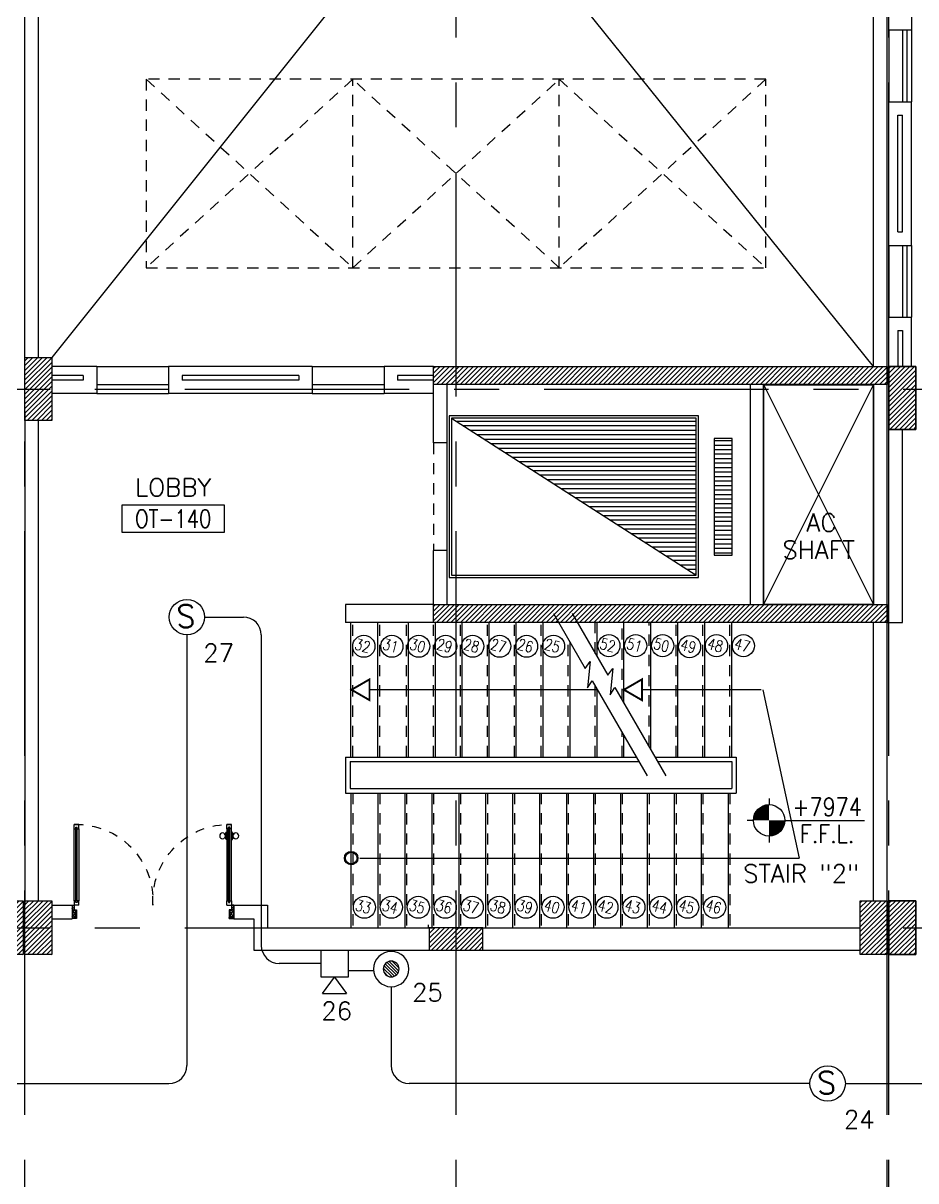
# Model space of a CAD drawing. Extents: x -0.4 to 91.9, y -1.1 to 78.4.
# Drawn here: x 42.55 to 52.49, y 34.15 to 47.04 of the extents above; entities that cross this region are included whole.
import ezdxf
from ezdxf.enums import TextEntityAlignment as Align

# ---------------------------------------------------------------- set-up
doc = ezdxf.new("R2010")
doc.units = 0
doc.header["$MEASUREMENT"] = 0
for name, pattern in [('CENTERX2', [4, 2.5, -0.5, 0.5, -0.5]), ('HIDDEN', [0.375, 0.25, -0.125]), ('HIDDEN2', [0.1875, 0.125, -0.0625])]:
    doc.linetypes.add(name, pattern=pattern)
doc.layers.get('0').update_dxf_attribs({"color": 11, "linetype": 'CONTINUOUS'})
for name, color, linetype in [('AXES', 11, 'CENTERX2'), ('COL', 11, 'CONTINUOUS'), ('DOOR', 11, 'CONTINUOUS'), ('E-FIRE', 4, 'CONTINUOUS'), ('E-WIRE', 4, 'CONTINUOUS'), ('HAT', 11, 'CONTINUOUS'), ('HIDDEN', 11, 'HIDDEN2'), ('INSUL', 11, 'CONTINUOUS'), ('LEV-PL', 11, 'CONTINUOUS'), ('LIFTS', 11, 'CONTINUOUS'), ('RM-BOX', 11, 'CONTINUOUS'), ('RM-NAME', 11, 'CONTINUOUS'), ('RM-NO', 11, 'CONTINUOUS'), ('ROOF', 11, 'CONTINUOUS'), ('SHAFT', 11, 'CONTINUOUS'), ('STR', 11, 'CONTINUOUS'), ('WALL', 11, 'CONTINUOUS'), ('WIN', 11, 'CONTINUOUS')]:
    doc.layers.add(name, color=color, linetype=linetype)
doc.styles.add('ROMANS', font='ROMANS.shx', dxfattribs={"width": 0.6})
doc.styles.add('S', font='ROMANS.SHX')

# ---------------------------------------------------------------- blocks, each defined once
blk = doc.blocks.new('RM1')
at = {"layer": 'RM-BOX'}
blk.add_lwpolyline([(570, -200), (-570, -200), (-570, -500), (570, -500)], close=True, dxfattribs=at)
at = {"layer": 'RM-NAME', "style": 'ROMANS'}
for tag, p in [('ROOMNAME1', (0, 324)), ('ROOMNAME2', (0, 0))]:
    blk.add_attdef(tag, text='', height=200, dxfattribs=at).set_placement(p, align=Align.MIDDLE)
at = {"layer": 'RM-NO', "style": 'ROMANS', "width": 0.8}
blk.add_attdef('ROOMNO', text='', height=200, dxfattribs=at).set_placement((0, -350), align=Align.MIDDLE)
blk = doc.blocks.new('*X44')
at = {"color": 0}
for p, q in [((61359, 153159), (61540, 153340)), ((61359, 153212), (61487, 153340)), ((61359, 153265), (61434, 153340)), ((61359, 153318), (61380, 153340)), ((61393, 153140), (61593, 153340)), ((61446, 153140), (61646, 153340)), ((61499, 153140), (61699, 153340)), ((61552, 153140), (61752, 153340)), ((61605, 153140), (61805, 153340)), ((61658, 153140), (61858, 153340)), ((61711, 153140), (61911, 153340)), ((61764, 153140), (61964, 153340)), ((61817, 153140), (62017, 153340)), ((61870, 153140), (62070, 153340)), ((61923, 153140), (62123, 153340)), ((61976, 153140), (62176, 153340)), ((62029, 153140), (62229, 153340)), ((62082, 153140), (62282, 153340)), ((62135, 153140), (62335, 153340)), ((62188, 153140), (62388, 153340)), ((62241, 153140), (62441, 153340)), ((62294, 153140), (62494, 153340)), ((62347, 153140), (62547, 153340)), ((62400, 153140), (62600, 153340)), ((62453, 153140), (62653, 153340)), ((62506, 153140), (62706, 153340)), ((62559, 153140), (62759, 153340)), ((62612, 153140), (62812, 153340)), ((62665, 153140), (62865, 153340)), ((62718, 153140), (62918, 153340)), ((62771, 153140), (62971, 153340)), ((62825, 153140), (63025, 153340)), ((62878, 153140), (63078, 153340)), ((62931, 153140), (63131, 153340)), ((62984, 153140), (63184, 153340)), ((63037, 153140), (63237, 153340)), ((63090, 153140), (63290, 153340)), ((63143, 153140), (63343, 153340)), ((63196, 153140), (63396, 153340)), ((63249, 153140), (63449, 153340)), ((63302, 153140), (63502, 153340)), ((63355, 153140), (63555, 153340)), ((63408, 153140), (63608, 153340)), ((63461, 153140), (63661, 153340)), ((63514, 153140), (63714, 153340)), ((63567, 153140), (63767, 153340)), ((63620, 153140), (63820, 153340)), ((63673, 153140), (63873, 153340)), ((63726, 153140), (63926, 153340)), ((63779, 153140), (63979, 153340)), ((63832, 153140), (64032, 153340)), ((63885, 153140), (64085, 153340)), ((63938, 153140), (64138, 153340)), ((63991, 153140), (64191, 153340)), ((64044, 153140), (64244, 153340)), ((64097, 153140), (64297, 153340)), ((64150, 153140), (64350, 153340)), ((64203, 153140), (64403, 153340)), ((64256, 153140), (64456, 153340)), ((64309, 153140), (64509, 153340)), ((64362, 153140), (64562, 153340)), ((64416, 153140), (64616, 153340)), ((64469, 153140), (64669, 153340)), ((64522, 153140), (64722, 153340)), ((64575, 153140), (64775, 153340)), ((64628, 153140), (64828, 153340)), ((64681, 153140), (64881, 153340)), ((64734, 153140), (64934, 153340)), ((64787, 153140), (64987, 153340)), ((64840, 153140), (65040, 153340)), ((64893, 153140), (65093, 153340)), ((64946, 153140), (65146, 153340)), ((64999, 153140), (65199, 153340)), ((65052, 153140), (65252, 153340)), ((65105, 153140), (65305, 153340)), ((65158, 153140), (65358, 153340)), ((65211, 153140), (65411, 153340)), ((65264, 153140), (65464, 153340)), ((65317, 153140), (65517, 153340)), ((65370, 153140), (65570, 153340)), ((65423, 153140), (65623, 153340)), ((65476, 153140), (65676, 153340)), ((65529, 153140), (65729, 153340)), ((65582, 153140), (65782, 153340)), ((65635, 153140), (65835, 153340)), ((65688, 153140), (65888, 153340)), ((65741, 153140), (65941, 153340)), ((65794, 153140), (65994, 153340)), ((65847, 153140), (66047, 153340)), ((65900, 153140), (66100, 153340)), ((65953, 153140), (66153, 153340)), ((66007, 153140), (66207, 153340)), ((66060, 153140), (66260, 153340)), ((66113, 153140), (66313, 153340)), ((66166, 153140), (66366, 153340)), ((66219, 153140), (66409, 153330)), ((66272, 153140), (66409, 153277)), ((66325, 153140), (66409, 153224)), ((66378, 153140), (66409, 153171))]:
    blk.add_line(p, q, dxfattribs=at)
blk = doc.blocks.new('*X43')
at = {"color": 0}
for p, q in [((61359, 155811), (61538, 155990)), ((61359, 155864), (61485, 155990)), ((61359, 155917), (61432, 155990)), ((61359, 155970), (61379, 155990)), ((61391, 155790), (61591, 155990)), ((61444, 155790), (61644, 155990)), ((61497, 155790), (61697, 155990)), ((61550, 155790), (61750, 155990)), ((61603, 155790), (61803, 155990)), ((61656, 155790), (61856, 155990)), ((61709, 155790), (61909, 155990)), ((61762, 155790), (61962, 155990)), ((61815, 155790), (62015, 155990)), ((61868, 155790), (62068, 155990)), ((61921, 155790), (62121, 155990)), ((61974, 155790), (62174, 155990)), ((62027, 155790), (62227, 155990)), ((62080, 155790), (62280, 155990)), ((62133, 155790), (62333, 155990)), ((62186, 155790), (62386, 155990)), ((62240, 155790), (62440, 155990)), ((62293, 155790), (62493, 155990)), ((62346, 155790), (62546, 155990)), ((62399, 155790), (62599, 155990)), ((62452, 155790), (62652, 155990)), ((62505, 155790), (62705, 155990)), ((62558, 155790), (62758, 155990)), ((62611, 155790), (62811, 155990)), ((62664, 155790), (62864, 155990)), ((62717, 155790), (62917, 155990)), ((62770, 155790), (62970, 155990)), ((62823, 155790), (63023, 155990)), ((62876, 155790), (63076, 155990)), ((62929, 155790), (63129, 155990)), ((62982, 155790), (63182, 155990)), ((63035, 155790), (63235, 155990)), ((63088, 155790), (63288, 155990)), ((63141, 155790), (63341, 155990)), ((63194, 155790), (63394, 155990)), ((63247, 155790), (63447, 155990)), ((63300, 155790), (63500, 155990)), ((63353, 155790), (63553, 155990)), ((63406, 155790), (63606, 155990)), ((63459, 155790), (63659, 155990)), ((63512, 155790), (63712, 155990)), ((63565, 155790), (63765, 155990)), ((63618, 155790), (63818, 155990)), ((63671, 155790), (63871, 155990)), ((63724, 155790), (63924, 155990)), ((63777, 155790), (63977, 155990)), ((63830, 155790), (64030, 155990)), ((63884, 155790), (64084, 155990)), ((63937, 155790), (64137, 155990)), ((63990, 155790), (64190, 155990)), ((64043, 155790), (64243, 155990)), ((64096, 155790), (64296, 155990)), ((64149, 155790), (64349, 155990)), ((64202, 155790), (64402, 155990)), ((64255, 155790), (64455, 155990)), ((64308, 155790), (64508, 155990)), ((64361, 155790), (64561, 155990)), ((64414, 155790), (64614, 155990)), ((64467, 155790), (64667, 155990)), ((64520, 155790), (64720, 155990)), ((64573, 155790), (64773, 155990)), ((64626, 155790), (64826, 155990)), ((64679, 155790), (64879, 155990)), ((64732, 155790), (64932, 155990)), ((64785, 155790), (64985, 155990)), ((64838, 155790), (65038, 155990)), ((64891, 155790), (65091, 155990)), ((64944, 155790), (65144, 155990)), ((64997, 155790), (65197, 155990)), ((65050, 155790), (65250, 155990)), ((65103, 155790), (65303, 155990)), ((65156, 155790), (65356, 155990)), ((65209, 155790), (65409, 155990)), ((65262, 155790), (65462, 155990)), ((65315, 155790), (65515, 155990)), ((65368, 155790), (65568, 155990)), ((65421, 155790), (65621, 155990)), ((65475, 155790), (65675, 155990)), ((65528, 155790), (65728, 155990)), ((65581, 155790), (65781, 155990)), ((65634, 155790), (65834, 155990)), ((65687, 155790), (65887, 155990)), ((65740, 155790), (65940, 155990)), ((65793, 155790), (65993, 155990)), ((65846, 155790), (66046, 155990)), ((65899, 155790), (66099, 155990)), ((65952, 155790), (66152, 155990)), ((66005, 155790), (66205, 155990)), ((66058, 155790), (66258, 155990)), ((66111, 155790), (66311, 155990)), ((66164, 155790), (66364, 155990)), ((66217, 155790), (66409, 155982)), ((66270, 155790), (66409, 155929)), ((66323, 155790), (66409, 155876)), ((66376, 155790), (66409, 155823))]:
    blk.add_line(p, q, dxfattribs=at)
blk = doc.blocks.new('*X36')
at = {"color": 0}
for p, q in [((140176, 227700), (140376, 227700)), ((140176, 227650), (140376, 227650)), ((140176, 227600), (140376, 227600)), ((140176, 227550), (140376, 227550)), ((140176, 227500), (140376, 227500)), ((140176, 227450), (140376, 227450)), ((140176, 227400), (140376, 227400)), ((140176, 227350), (140376, 227350)), ((140176, 227300), (140376, 227300)), ((140176, 227250), (140376, 227250)), ((140176, 227200), (140376, 227200)), ((140176, 227150), (140376, 227150)), ((140176, 227100), (140376, 227100)), ((140176, 227050), (140376, 227050)), ((140176, 227000), (140376, 227000)), ((140176, 226950), (140376, 226950)), ((140176, 226900), (140376, 226900)), ((140176, 226850), (140376, 226850)), ((140176, 226800), (140376, 226800)), ((140176, 226750), (140376, 226750)), ((140176, 226700), (140376, 226700)), ((140176, 226650), (140376, 226650)), ((140176, 226600), (140376, 226600)), ((140176, 226550), (140376, 226550)), ((140176, 226500), (140376, 226500)), ((140176, 226450), (140376, 226450))]:
    blk.add_line(p, q, dxfattribs=at)
blk = doc.blocks.new('*X37')
at = {"color": 0}
for p, q in [((477438, 147300), (480112, 147300)), ((477516, 147250), (480112, 147250)), ((477594, 147200), (480112, 147200)), ((477671, 147150), (480112, 147150)), ((477749, 147100), (480112, 147100)), ((477827, 147050), (480112, 147050)), ((477905, 147000), (480112, 147000)), ((477983, 146950), (480112, 146950)), ((478061, 146900), (480112, 146900)), ((478139, 146850), (480112, 146850)), ((478216, 146800), (480112, 146800)), ((478294, 146750), (480112, 146750)), ((478372, 146700), (480112, 146700)), ((478450, 146650), (480112, 146650)), ((478528, 146600), (480112, 146600)), ((478606, 146550), (480112, 146550)), ((478684, 146500), (480112, 146500)), ((478761, 146450), (480112, 146450)), ((478839, 146400), (480112, 146400)), ((478917, 146350), (480112, 146350)), ((478995, 146300), (480112, 146300)), ((479073, 146250), (480112, 146250)), ((479151, 146200), (480112, 146200)), ((479229, 146150), (480112, 146150)), ((479306, 146100), (480112, 146100)), ((479384, 146050), (480112, 146050)), ((479462, 146000), (480112, 146000)), ((479540, 145950), (480112, 145950)), ((479618, 145900), (480112, 145900)), ((479696, 145850), (480112, 145850)), ((479774, 145800), (480112, 145800)), ((479851, 145750), (480112, 145750)), ((479929, 145700), (480112, 145700)), ((480007, 145650), (480112, 145650)), ((480085, 145600), (480112, 145600))]:
    blk.add_line(p, q, dxfattribs=at)
blk = doc.blocks.new('LEV1')
at = {"layer": 'LEV-PL'}
for p, q in [((0, 245), (0, 175)), ((-175, 0), (-245, 0)), ((175, 0), (1061, 0)), ((0, -175), (0, -245))]:
    blk.add_line(p, q, dxfattribs=at)
at = {"layer": 'LEV-PL', "const_width": 175}
for points in [[(-88, 0, -0.414214), (0, 88, -1)], [(88, 0, -0.414214), (0, -88, -1)]]:
    blk.add_lwpolyline(points, format="xyb", dxfattribs=at)
at = {"layer": 'LEV-PL'}
blk.add_circle((0, 0), 175, dxfattribs=at)
at = {"layer": 'LEV-PL', "color": 4, "style": 'S', "width": 0.85}
for tag, p in [('+0000', (646, 50)), ('F.F.L.', (646, -250))]:
    blk.add_attdef(tag, text='', height=200, dxfattribs=at).set_placement(p, align=Align.CENTER)
blk = doc.blocks.new('C11')
at = {"layer": 'HAT'}
h = blk.add_hatch(dxfattribs=at)
h.set_pattern_fill('ANSI31', color=256, scale=300, style=0)
h.set_pattern_definition([(45, (-248556.182, -75061.005), (-26.5165043, 26.5165043), [])])
h.paths.add_polyline_path([(300, 700), (0, 700), (0, 350), (300, 350)])
h.paths.add_polyline_path([(300, 350), (0, 350), (0, 0), (300, 0)])
at = {"layer": 'COL'}
blk.add_lwpolyline([(300, 700), (300, 0), (0, 0), (0, 700)], close=True, dxfattribs=at)
blk = doc.blocks.new('C5V')
at = {"layer": 'HAT'}
h = blk.add_hatch(dxfattribs=at)
h.set_pattern_fill('ANSI31', color=256, scale=300, style=0)
h.set_pattern_definition([(45, (-249196.182, -54711.005), (-26.5165043, 26.5165043), [])])
h.paths.add_polyline_path([(-20, 600), (-320, 600), (-320, 300), (-20, 300)])
h.paths.add_polyline_path([(-20, 300), (-320, 300), (-320, 0), (-20, 0)])
h = blk.add_hatch(dxfattribs=at)
h.set_pattern_fill('ANSI31', color=256, scale=300, style=0)
h.set_pattern_definition([(45, (-248876.182, -54711.005), (-26.5165043, 26.5165043), [])])
h.paths.add_polyline_path([(300, 600), (0, 600), (0, 300), (300, 300)])
h.paths.add_polyline_path([(300, 300), (0, 300), (0, 0), (300, 0)])
at = {"layer": 'COL'}
for points in [[(-20, 600), (-20, 0), (-320, 0), (-320, 600)], [(300, 600), (300, 0), (0, 0), (0, 600)]]:
    blk.add_lwpolyline(points, close=True, dxfattribs=at)
blk = doc.blocks.new('A$C272A55A0')
at = {"layer": 'DOOR', "color": 0, "linetype": 'ByBlock'}
for p, q in [((0, 900), (0, 1050)), ((50, 1050), (0, 1050)), ((50, 950), (50, 1050)), ((1750, 950), (1750, 1050)), ((1750, 1050), (1800, 1050)), ((1800, 1050), (1800, 900)), ((25, 950), (50, 950)), ((25, 900), (25, 950)), ((1775, 950), (1750, 950)), ((1775, 900), (1775, 950)), ((0, 900), (25, 900)), ((75, 900), (25, 900)), ((25, 850), (25, 900)), ((42, 850), (25, 850)), ((58, 870), (42, 870)), ((42, 870), (42, 850)), ((58, 850), (58, 870)), ((75, 850), (58, 850)), ((75, 900), (75, 850)), ((1725, 900), (1775, 900)), ((1725, 900), (1725, 850)), ((1725, 850), (1742, 850)), ((1742, 870), (1758, 870)), ((1742, 850), (1742, 870)), ((1758, 870), (1758, 850)), ((1758, 850), (1775, 850)), ((1800, 900), (1775, 900)), ((1775, 850), (1775, 900)), ((1718, 160), (1709, 160)), ((1709, 95), (1709, 160)), ((1725, 173), (1718, 173)), ((1718, 173), (1718, 83)), ((1718, 95), (1718, 160)), ((1775, 173), (1782, 173)), ((1782, 173), (1782, 83)), ((1782, 160), (1791, 160)), ((1782, 95), (1782, 160)), ((1791, 95), (1791, 160)), ((25, 50), (42, 50)), ((25, 50), (25, 0)), ((25, 0), (75, 0)), ((75, 0), (25, 0)), ((42, 50), (42, 30)), ((42, 30), (58, 30)), ((58, 50), (75, 50)), ((58, 50), (58, 30)), ((75, 50), (75, 0)), ((1718, 95), (1709, 95)), ((1725, 83), (1718, 83)), ((1742, 50), (1725, 50)), ((1725, 50), (1725, 0)), ((1775, 0), (1725, 0)), ((1725, 0), (1775, 0)), ((1742, 50), (1742, 30)), ((1758, 30), (1742, 30)), ((1775, 50), (1758, 50)), ((1758, 50), (1758, 30)), ((1775, 83), (1782, 83)), ((1775, 50), (1775, 0)), ((1782, 95), (1791, 95))]:
    blk.add_line(p, q, dxfattribs=at)
at = {"layer": 'DOOR', "color": 9, "linetype": 'ByBlock'}
for p, q in [((50, 1050), (0, 1010)), ((50, 1050), (0, 937)), ((50, 1050), (37, 950)), ((1750, 1050), (1800, 1010)), ((1750, 1050), (1800, 937)), ((1750, 1050), (1763, 950))]:
    blk.add_line(p, q, dxfattribs=at)
at = {"layer": 'DOOR', "linetype": 'ByBlock'}
for p, q in [((25, 850), (25, 50)), ((42, 850), (42, 50)), ((58, 850), (58, 50)), ((75, 50), (75, 850)), ((1725, 50), (1725, 850)), ((1742, 850), (1742, 50)), ((1758, 850), (1758, 50)), ((1775, 850), (1775, 50))]:
    blk.add_line(p, q, dxfattribs=at)
at = {"layer": 'DOOR', "color": 0, "linetype": 'ByBlock'}
for centre in [(1676, 128), (1824, 128)]:
    blk.add_circle(centre, 32.4, dxfattribs=at)
at = {"layer": 'DOOR', "color": 9, "linetype": 'ByBlock'}
for centre, radius, start, end in [((50, 1050), 34.4, 180, 270), ((50, 1050), 14.4, 180, 270), ((1750, 1050), 14.4, 270, 0), ((1750, 1050), 34.4, 270, 0), ((50, 1050), 54.4, 203.2074, 270), ((50, 1050), 74.4, 227.7764, 270), ((50, 1050), 94.4, 238.0182, 270), ((50, 1050), 114, 244.0838, 257.3774), ((50, 1050), 134, 248.1598, 259.28), ((50, 1050), 154, 251.1053, 256.2858), ((1750, 1050), 54.4, 270, 336.7926), ((1750, 1050), 74.4, 270, 312.2236), ((1750, 1050), 94.4, 270, 301.9818), ((1750, 1050), 114, 282.6226, 295.9162), ((1750, 1050), 134, 280.72, 291.8402), ((1750, 1050), 154, 283.7142, 288.8947)]:
    blk.add_arc(centre, radius, start, end, dxfattribs=at)
at = {"layer": 'DOOR', "linetype": 'HIDDEN', "ltscale": 0.5}
for centre, start, end in [((50, 851), 268.3174, 3.2965), ((1750, 851), 176.7035, 271.6826)]:
    blk.add_arc(centre, 851, start, end, dxfattribs=at)
at = {"layer": 'WALL', "linetype": 'ByBlock'}
blk.add_line((1800, 900), (1800, 1050), dxfattribs=at)
blk = doc.blocks.new('S')
at = {"layer": 'E-FIRE'}
blk.add_circle((0, 0), 197, dxfattribs=at)
at = {"layer": 'E-FIRE', "color": 3, "style": 'ROMANS'}
blk.add_text('S', height=250, dxfattribs=at).set_placement((-119, -115))
blk = doc.blocks.new('MCP')
at = {"color": 1}
for p, q in [((-88, -9), (9, 88)), ((-82, 33), (-33, 82)), ((-80, -36), (36, 80)), ((-66, -58), (58, 66)), ((-47, -74), (74, 47)), ((-23, -85), (85, 23)), ((10, -88), (88, -10))]:
    blk.add_line(p, q, dxfattribs=at)
at = {"layer": 'E-FIRE'}
blk.add_circle((0, 0), 197, dxfattribs=at)
at = {"layer": 'E-FIRE', "color": 4}
blk.add_circle((0, 0), 88.1, dxfattribs=at)
blk = doc.blocks.new('ES')
at = {"layer": 'E-FIRE'}
blk.add_line((-135, 485), (134, 485), dxfattribs=at)
for points in [[(-135, 485), (0, 300)], [(0, 300), (0, 300), (134, 485)]]:
    blk.add_lwpolyline(points, dxfattribs=at)
blk.add_lwpolyline([(-150, 0), (150, 0), (150, 300), (-150, 300)], close=True, dxfattribs=at)

msp = doc.modelspace()

# ---------------------------------------------------------------- hatches: boundary and pattern name
at = {"layer": 'HAT'}
h = msp.add_hatch(dxfattribs=at)
h.set_pattern_fill('ANSI31', color=256, scale=0.3, style=0)
h.set_pattern_definition([(45, (-341.19523, -5.161), (-0.0265165043, 0.0265165043), [])])
h.paths.add_polyline_path([(47.37, 36.97), (47.07, 36.97), (47.07, 36.72), (47.37, 36.72)])
h.paths.add_polyline_path([(47.67, 36.97), (47.37, 36.97), (47.37, 36.72), (47.67, 36.72)])

# ---------------------------------------------------------------- linework, layer by layer
at = {"layer": 'AXES'}
for p, q in [((47.37, -1.1143), (47.37, 77.6984)), ((42.57, -1.1143), (42.57, 77.3484)), ((52.17, -1.1143), (52.17, 77.3484)), ((52.19, -1.1143), (52.19, 77.3484)), ((0.35, 42.97), (68.39, 42.97)), ((0.35, 36.97), (68.39, 36.97))]:
    msp.add_line(p, q, dxfattribs=at)
at = {"layer": 'COL'}
for points in [[(52.17, 43.22), (52.17, 43.02), (47.12, 43.02), (47.12, 43.22)], [(52.17, 40.57), (52.17, 40.37), (47.12, 40.37), (47.12, 40.57)], [(47.07, 36.97), (47.07, 36.72), (47.67, 36.72), (47.67, 36.97)]]:
    msp.add_lwpolyline(points, close=True, dxfattribs=at)
at = {"layer": 'E-WIRE', "color": 4, "linetype": 'ByBlock', "ltscale": 0.3}
for p, q in [((44.5709, 40.43), (45.002, 40.43)), ((44.3739, 40.233), (44.3739, 35.4337)), ((45.202, 40.23), (45.202, 36.77)), ((45.8674, 36.57), (45.402, 36.57)), ((46.6487, 36.3123), (46.6487, 35.4337)), ((40.9509, 35.2337), (44.1739, 35.2337)), ((51.311, 35.2337), (46.8487, 35.2337))]:
    msp.add_line(p, q, dxfattribs=at)
at = {"layer": 'E-WIRE', "color": 4}
for p, q in [((46.4529, 36.4877), (46.1674, 36.4877)), ((51.7051, 35.2337), (62.0498, 35.2337))]:
    msp.add_line(p, q, dxfattribs=at)
at = {"layer": 'E-WIRE', "color": 4, "linetype": 'ByBlock', "ltscale": 0.3}
for centre, start, end in [((45.002, 40.23), 0, 90), ((45.402, 36.77), 180, 270), ((44.1739, 35.4337), 270, 0), ((46.8487, 35.4337), 180, 270)]:
    msp.add_arc(centre, 0.2, start, end, dxfattribs=at)
at = {"layer": 'HIDDEN'}
for p, q in [((50.82, 46.42), (43.92, 46.42)), ((43.92, 46.42), (43.92, 44.32)), ((46.22, 46.42), (43.92, 44.32)), ((43.92, 46.42), (46.22, 44.32)), ((48.52, 44.32), (46.22, 46.42)), ((46.22, 44.32), (48.52, 46.42)), ((46.22, 44.32), (46.22, 46.42)), ((46.22, 44.32), (46.22, 46.42)), ((50.82, 46.42), (48.52, 44.32)), ((48.52, 46.42), (50.82, 44.32)), ((48.52, 44.32), (48.52, 46.42)), ((48.52, 44.32), (48.52, 46.42)), ((50.82, 44.32), (50.82, 46.42)), ((43.92, 44.32), (50.82, 44.32)), ((47.12, 42.37), (47.12, 41.17))]:
    msp.add_line(p, q, dxfattribs=at)
at = {"layer": 'INSUL'}
for p, q in [((52.29, 44.72), (52.29, 46.02)), ((52.29, 46.02), (52.34, 46.02)), ((52.34, 44.72), (52.34, 46.02)), ((52.29, 44.72), (52.34, 44.72)), ((52.29, 43.62), (52.29, 43.22)), ((52.29, 43.62), (52.34, 43.62)), ((52.34, 43.62), (52.34, 43.22)), ((43.22, 43.12), (42.87, 43.12)), ((43.22, 43.07), (42.87, 43.07)), ((43.22, 43.12), (43.22, 43.07)), ((44.32, 43.12), (44.32, 43.07)), ((45.62, 43.12), (44.32, 43.12)), ((45.62, 43.07), (44.32, 43.07)), ((45.62, 43.12), (45.62, 43.07)), ((47.12, 43.12), (46.72, 43.12)), ((46.72, 43.12), (46.72, 43.07)), ((47.12, 43.07), (46.72, 43.07))]:
    msp.add_line(p, q, dxfattribs=at)
at = {"layer": 'LIFTS'}
for p, q in [((47.32, 42.645), (50.045, 40.895)), ((47.27, 41.17), (47.27, 42.37))]:
    msp.add_line(p, q, dxfattribs=at)
for points in [[(47.295, 40.87), (50.07, 40.87), (50.07, 42.67), (47.295, 42.67)], [(47.32, 40.895), (50.045, 40.895), (50.045, 42.645), (47.32, 42.645)], [(50.245, 41.12), (50.445, 41.12), (50.445, 42.42), (50.245, 42.42)]]:
    msp.add_lwpolyline(points, close=True, dxfattribs=at)
at = {"layer": 'ROOF'}
for p, q in [((42.57, 43.22), (42.57, 55.195)), ((42.72, 43.32), (42.72, 55.195)), ((52.02, 43.22), (52.02, 54.77)), ((52.17, 43.22), (52.17, 54.765))]:
    msp.add_line(p, q, dxfattribs=at)
at = {"layer": 'SHAFT'}
for p, q in [((52.02, 43.2213), (42.72, 54.765)), ((52.02, 54.77), (42.87, 43.32)), ((52.02, 43.02), (50.795, 40.57)), ((50.795, 43.02), (52.02, 40.57))]:
    msp.add_line(p, q, dxfattribs=at)
at = {"layer": 'STR'}
for p, q in [((46.2, 38.87), (46.2, 40.37)), ((46.5, 38.87), (46.5, 40.37)), ((46.84, 38.87), (46.84, 40.37)), ((47.14, 38.87), (47.14, 40.37)), ((47.44, 38.87), (47.44, 40.37)), ((47.74, 38.87), (47.74, 40.37)), ((48.04, 38.87), (48.04, 40.37)), ((48.34, 38.87), (48.34, 40.37)), ((48.4555, 40.4695), (48.8087, 39.8577)), ((48.6626, 40.4695), (49.0602, 39.7807)), ((48.94, 39.9889), (48.94, 40.37)), ((49.24, 39.4693), (49.24, 40.37)), ((49.54, 38.9497), (49.54, 40.37)), ((49.84, 38.87), (49.84, 40.37)), ((50.14, 38.87), (50.14, 40.37)), ((50.44, 38.87), (50.44, 40.37)), ((48.64, 38.87), (48.64, 40.1499)), ((48.8876, 39.7211), (49.4989, 38.6623)), ((48.94, 39.62), (46.4067, 39.62)), ((48.94, 38.87), (48.94, 39.6303)), ((49.1391, 39.6441), (49.7059, 38.6623)), ((50.7664, 39.62), (49.44, 39.62)), ((50.7864, 39.62), (51.19, 37.745)), ((49.24, 38.87), (49.24, 39.1107)), ((46.14, 38.87), (49.379, 38.87)), ((46.14, 38.87), (46.14, 38.47)), ((46.19, 38.82), (49.4078, 38.82)), ((46.19, 38.82), (46.19, 38.52)), ((49.586, 38.87), (50.49, 38.87)), ((49.6149, 38.82), (50.44, 38.82)), ((50.44, 38.82), (50.44, 38.52)), ((50.49, 38.87), (50.49, 38.47)), ((46.14, 38.47), (50.49, 38.47)), ((46.19, 38.52), (50.44, 38.52)), ((46.2, 38.47), (46.2, 36.97)), ((46.5, 38.47), (46.5, 36.97)), ((46.8, 38.47), (46.8, 36.97)), ((47.1, 38.47), (47.1, 36.97)), ((47.4, 38.47), (47.4, 36.97)), ((47.7, 38.47), (47.7, 36.97)), ((48, 38.47), (48, 36.97)), ((48, 38.47), (48, 36.97)), ((48.3, 38.47), (48.3, 36.97)), ((48.6, 38.47), (48.6, 36.97)), ((48.9, 38.47), (48.9, 36.97)), ((49.2, 38.47), (49.2, 36.97)), ((49.5, 38.47), (49.5, 36.97)), ((49.8, 38.47), (49.8, 36.97)), ((50.1, 38.47), (50.1, 36.97)), ((50.4, 38.47), (50.4, 36.97)), ((46.2979, 37.745), (51.19, 37.745))]:
    msp.add_line(p, q, dxfattribs=at)
at = {"layer": 'STR', "linetype": 'HIDDEN2'}
for p, q in [((46.22, 38.87), (46.22, 40.37)), ((46.52, 38.87), (46.52, 40.37)), ((46.82, 38.87), (46.82, 40.37)), ((47.12, 38.87), (47.12, 40.37)), ((47.42, 38.87), (47.42, 40.37)), ((47.72, 38.87), (47.72, 40.37)), ((48.02, 38.87), (48.02, 40.37)), ((48.32, 38.87), (48.32, 40.37)), ((48.92, 40.0236), (48.92, 40.37)), ((49.22, 39.504), (49.22, 40.37)), ((49.52, 38.9843), (49.52, 40.37)), ((49.82, 38.87), (49.82, 40.37)), ((50.12, 38.87), (50.12, 40.37)), ((50.42, 38.87), (50.42, 40.37)), ((48.62, 38.87), (48.62, 40.1846)), ((48.92, 38.87), (48.92, 39.6649)), ((49.22, 38.87), (49.22, 39.1453)), ((46.22, 38.47), (46.22, 36.97)), ((46.52, 38.47), (46.52, 36.97)), ((46.82, 38.47), (46.82, 36.97)), ((47.12, 38.47), (47.12, 36.97)), ((47.42, 38.47), (47.42, 36.97)), ((47.72, 38.47), (47.72, 36.97)), ((48.02, 38.47), (48.02, 36.97)), ((48.02, 38.47), (48.02, 36.97)), ((48.32, 38.47), (48.32, 36.97)), ((48.62, 38.47), (48.62, 36.97)), ((48.92, 38.47), (48.92, 36.97)), ((49.22, 38.47), (49.22, 36.97)), ((49.52, 38.47), (49.52, 36.97)), ((49.82, 38.47), (49.82, 36.97)), ((50.12, 38.47), (50.12, 36.97)), ((50.42, 38.47), (50.42, 36.97))]:
    msp.add_line(p, q, dxfattribs=at)
at = {"layer": 'STR'}
for points in [[(48.8087, 39.8577), (48.8634, 39.9352), (48.8342, 39.6408), (48.8876, 39.7211)], [(49.0602, 39.7807), (49.115, 39.8582), (49.0857, 39.5638), (49.1391, 39.6441)]]:
    msp.add_lwpolyline(points, dxfattribs=at)
at = {"layer": 'STR', "const_width": 0.0215}
for points in [[(46.4067, 39.5045), (46.4067, 39.7355), (46.2067, 39.62)], [(49.44, 39.5045), (49.44, 39.7355), (49.24, 39.62)]]:
    msp.add_lwpolyline(points, close=True, dxfattribs=at)
at = {"layer": 'STR', "color": 11}
for centre in [(49.0727, 40.1111), (49.3705, 40.1111), (49.6705, 40.1111), (50.2705, 40.1106), (50.5705, 40.1106), (46.3436, 40.1048), (46.6557, 40.1048), (46.9557, 40.1048), (47.2557, 40.1048), (47.5557, 40.1048), (47.8557, 40.1048), (48.1557, 40.1048), (48.4557, 40.1048), (49.9705, 40.0996), (46.3503, 37.1975), (46.6503, 37.1975), (46.9503, 37.1975), (47.2503, 37.1975), (47.5503, 37.1975), (47.8503, 37.1975), (48.1503, 37.1975), (48.4503, 37.1975), (48.7503, 37.1975), (49.0503, 37.1975), (49.3503, 37.1975), (49.6503, 37.1975), (49.9503, 37.1975), (50.2503, 37.1975)]:
    msp.add_circle(centre, 0.1232, dxfattribs=at)
at = {"layer": 'STR'}
for radius in [0.075, 0.065]:
    msp.add_circle((46.2029, 37.745), radius, dxfattribs=at)
at = {"layer": 'WALL'}
for p, q in [((52.19, 46.97), (52.19, 48.495)), ((52.44, 47.545), (52.44, 46.97)), ((52.19, 46.97), (52.44, 46.97)), ((52.19, 44.57), (52.19, 46.17)), ((52.19, 46.17), (52.44, 46.17)), ((52.44, 44.57), (52.44, 46.17)), ((52.19, 44.57), (52.44, 44.57)), ((52.19, 43.77), (52.44, 43.77)), ((52.19, 43.22), (52.19, 43.77)), ((52.44, 43.22), (52.44, 43.77)), ((43.37, 43.22), (42.87, 43.22)), ((43.37, 43.22), (42.87, 43.22)), ((43.37, 43.22), (43.37, 42.92)), ((44.17, 43.22), (44.17, 42.92)), ((45.77, 43.22), (44.17, 43.22)), ((45.77, 43.22), (45.77, 42.92)), ((47.12, 43.22), (46.57, 43.22)), ((46.57, 43.22), (46.57, 42.92)), ((47.12, 42.37), (47.12, 43.02)), ((47.27, 42.37), (47.27, 43.02)), ((50.645, 43.02), (50.645, 40.57)), ((50.795, 43.02), (50.795, 40.57)), ((52.02, 40.57), (52.02, 43.02)), ((52.17, 40.57), (52.17, 43.02)), ((43.37, 42.92), (42.87, 42.92)), ((45.77, 42.92), (44.17, 42.92)), ((47.12, 42.92), (46.57, 42.92)), ((42.57, 42.72), (42.57, 37.22)), ((52.19, 40.37), (52.19, 42.72)), ((42.72, 37.27), (42.72, 42.62)), ((52.34, 40.37), (52.34, 42.52)), ((47.27, 42.37), (47.12, 42.37)), ((47.27, 41.17), (47.12, 41.17)), ((47.12, 40.57), (47.12, 41.17)), ((47.27, 40.57), (47.27, 41.17)), ((46.1391, 40.57), (46.1391, 40.37)), ((47.12, 40.57), (46.1391, 40.57)), ((47.12, 40.37), (46.1391, 40.37)), ((52.02, 37.27), (52.02, 40.37)), ((52.17, 37.22), (52.17, 40.37)), ((42.87, 37.22), (43.095, 37.22)), ((43.095, 37.22), (43.095, 37.07)), ((44.895, 37.22), (45.27, 37.22)), ((44.895, 37.22), (44.895, 37.07)), ((45.27, 37.22), (45.27, 36.97)), ((42.87, 37.07), (43.095, 37.07)), ((44.895, 37.07), (45.12, 37.07)), ((45.12, 37.07), (45.12, 36.72)), ((45.27, 36.97), (47.12, 36.97)), ((47.62, 36.97), (51.87, 36.97)), ((45.12, 36.72), (47.1216, 36.72)), ((47.62, 36.72), (51.87, 36.72))]:
    msp.add_line(p, q, dxfattribs=at)
at = {"layer": 'WALL', "linetype": 'ByBlock'}
msp.add_line((52.17, 40.37), (52.34, 40.37), dxfattribs=at)
at = {"layer": 'WALL', "color": 9, "linetype": 'ByBlock'}
msp.add_line((47.0646, 36.97), (47.0646, 37.0013), dxfattribs=at)
at = {"layer": 'WALL', "linetype": 'ByBlock', "ltscale": 0.3}
for points in [[(42.87, 42.62), (42.57, 42.62), (42.57, 43.32), (42.87, 43.32)], [(52.49, 43.22), (52.19, 43.22), (52.19, 42.52), (52.49, 42.52)], [(50.795, 43.0156), (52.02, 43.0156), (52.02, 40.57), (50.795, 40.57)], [(42.87, 36.67), (42.57, 36.67), (42.57, 37.27), (42.87, 37.27)], [(52.17, 36.67), (51.87, 36.67), (51.87, 37.27), (52.17, 37.27)], [(52.49, 37.27), (52.19, 37.27), (52.19, 36.67), (52.49, 36.67)], [(47.07, 36.72), (47.67, 36.72), (47.67, 36.97), (47.07, 36.97)]]:
    msp.add_lwpolyline(points, close=True, dxfattribs=at)
at = {"layer": 'WIN'}
for p, q in [((52.19, 46.97), (52.19, 46.17)), ((52.34, 46.97), (52.34, 46.17)), ((52.39, 46.97), (52.39, 46.17)), ((52.44, 46.97), (52.44, 46.17)), ((52.19, 44.57), (52.19, 43.77)), ((52.34, 44.57), (52.34, 43.77)), ((52.39, 44.57), (52.39, 43.77)), ((52.44, 44.57), (52.44, 43.77)), ((43.37, 43.22), (44.17, 43.22)), ((45.77, 43.22), (46.57, 43.22)), ((43.37, 43.02), (44.17, 43.02)), ((43.37, 42.97), (44.17, 42.97)), ((45.77, 43.02), (46.57, 43.02)), ((45.77, 42.97), (46.57, 42.97)), ((43.37, 42.92), (44.17, 42.92)), ((45.77, 42.92), (46.57, 42.92))]:
    msp.add_line(p, q, dxfattribs=at)

# ---------------------------------------------------------------- block references
at = {"layer": 'COL', "linetype": 'ByBlock', "xscale": 0.001, "yscale": 0.001, "zscale": 0.001}
for name, p in [('C11', (42.57, 42.62)), ('C11', (52.19, 42.52)), ('C5V', (42.57, 36.67)), ('C5V', (52.19, 36.67))]:
    msp.add_blockref(name, p, dxfattribs=at)
at = {"layer": 'DOOR', "color": 0, "linetype": 'ByBlock', "xscale": -0.001, "yscale": 0.001, "zscale": 0.001, "rotation": 180}
msp.add_blockref('A$C272A55A0', (43.095, 38.1204), dxfattribs=at)
at = {"layer": 'E-FIRE', "color": 4, "xscale": 0.0009999999892897904, "yscale": 0.0009999999892897904, "zscale": 0.001}
for p in [(44.3739, 40.43), (51.508, 35.2337)]:
    msp.add_blockref('S', p, dxfattribs=at)
at = {"layer": 'E-WIRE', "color": 4, "xscale": -0.0009999999892897904, "yscale": 0.0009999999892897904, "zscale": 0.001, "rotation": 180}
for name, p in [('ES', (46.0174, 36.72)), ('MCP', (46.6487, 36.5094))]:
    msp.add_blockref(name, p, dxfattribs=at)
at = {"layer": 'HAT', "xscale": 0.001, "yscale": 0.001, "zscale": 0.001}
for name in ['*X43', '*X44']:
    msp.add_blockref(name, (-14.2392, -112.7697), dxfattribs=at)
at = {"layer": 'LEV-PL', "xscale": 0.001, "yscale": 0.001, "zscale": 0.001}
msp.add_blockref('LEV1', (50.8564, 38.1652), dxfattribs=at).add_auto_attribs({'F.F.L.': 'F.F.L.', '+0000': '+7974'})
at = {"layer": 'LIFTS', "color": 8, "xscale": 0.001, "yscale": 0.001, "zscale": 0.001}
for name, p in [('*X37', (-430.0669, -104.6877)), ('*X36', (-89.9315, -185.3038))]:
    msp.add_blockref(name, p, dxfattribs=at)
at = {"layer": 'RM-NAME', "xscale": 0.001, "yscale": 0.001, "zscale": 0.001}
msp.add_blockref('RM1', (44.2208, 41.8747), dxfattribs=at).add_auto_attribs({'ROOMNO': 'OT-140', 'ROOMNAME2': 'LOBBY'})

# ---------------------------------------------------------------- texts
at = {"layer": 'E-FIRE', "color": 4, "style": 'ROMANS'}
for s, p in [('27', (44.555, 39.9303)), ('25', (46.8808, 36.1498)), ('26', (45.8704, 35.944)), ('24', (51.6891, 34.7339))]:
    msp.add_text(s, height=0.2, dxfattribs=at).set_placement(p)
at = {"layer": 'RM-NAME', "style": 'ROMANS'}
for s, p in [('AC', (51.4398, 41.4817)), ('SHAFT', (51.4075, 41.1793)), ('STAIR "2"', (51.2144, 37.5733))]:
    msp.add_text(s, height=0.2, dxfattribs=at).set_placement(p, align=Align.MIDDLE)
at = {"layer": 'STR', "color": 9, "style": 'ROMANS', "width": 0.8}
for s, p in [('32', (46.3307, 40.1112)), ('31', (46.6428, 40.1112)), ('30', (46.9428, 40.1112)), ('29', (47.2428, 40.1112)), ('28', (47.5428, 40.1112)), ('27', (47.8428, 40.1112)), ('26', (48.1428, 40.1112)), ('25', (48.4428, 40.1112)), ('52', (49.0598, 40.1175)), ('51', (49.3576, 40.1175)), ('50', (49.6576, 40.1175)), ('49', (49.9576, 40.106)), ('48', (50.2576, 40.117)), ('47', (50.5576, 40.117)), ('33', (46.3374, 37.204)), ('34', (46.6374, 37.204)), ('35', (46.9374, 37.204)), ('36', (47.2374, 37.204)), ('37', (47.5374, 37.204)), ('38', (47.8374, 37.204)), ('39', (48.1374, 37.204)), ('40', (48.4374, 37.204)), ('41', (48.7374, 37.204)), ('42', (49.0374, 37.204)), ('43', (49.3374, 37.204)), ('44', (49.6374, 37.204)), ('45', (49.9374, 37.204)), ('46', (50.2374, 37.204))]:
    msp.add_text(s, height=0.125, rotation=345, dxfattribs=at).set_placement(p, align=Align.MIDDLE)

doc.saveas('drawing.dxf')
